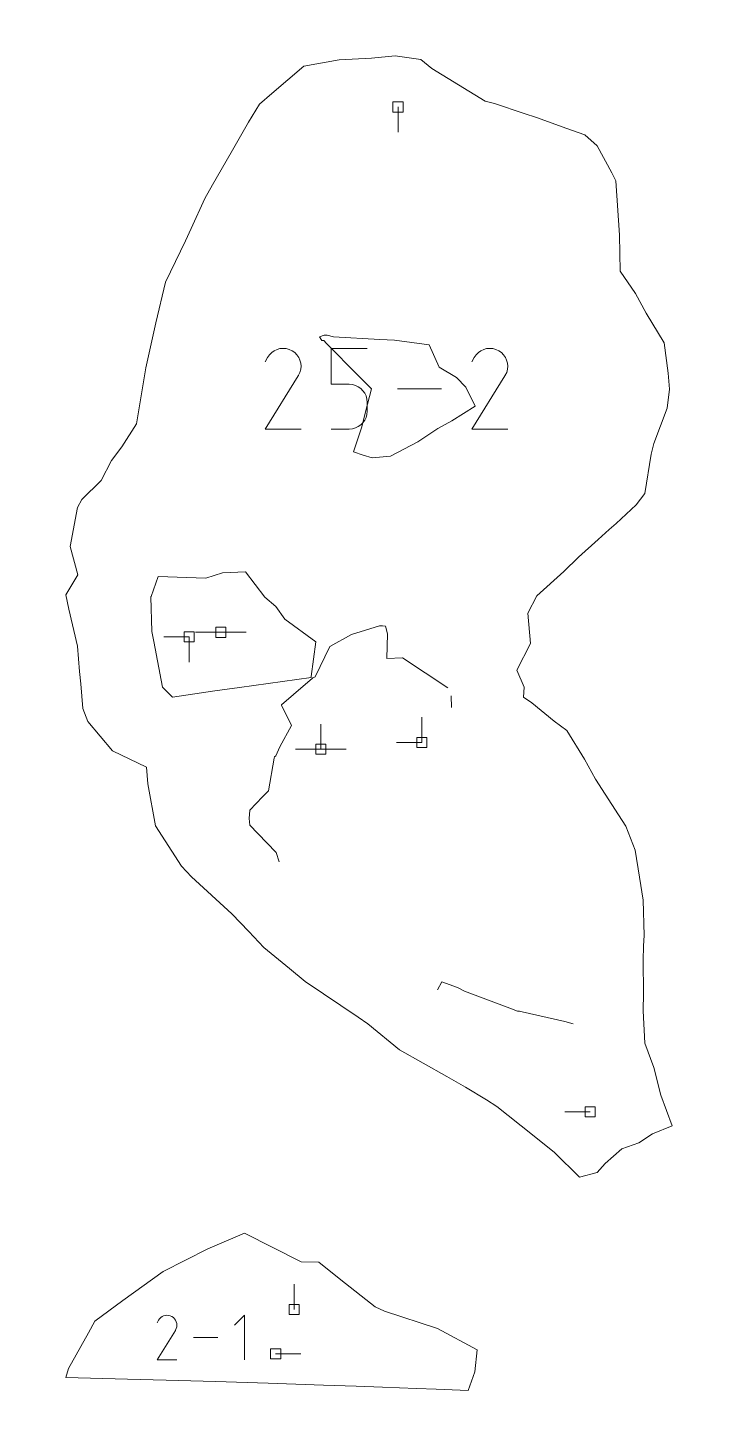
# Model space of a CAD drawing. Header units: millimetres. Extents: x -446 to 392, y -249 to 379.
# Drawn here: x 37.4 to 76.3, y 127 to 205.9 of the extents above; entities that cross this region are included whole.
import ezdxf

# ---------------------------------------------------------------- set-up
doc = ezdxf.new("R2010")
doc.units = ezdxf.units.MM
doc.header["$MEASUREMENT"] = 0
doc.layers.add('Layer 1', color=7, linetype='Continuous')

msp = doc.modelspace()

# ---------------------------------------------------------------- linework, layer by layer
at = {"layer": 'Layer 1', "color": 5, "lineweight": 0}
for points, knots in [([(-446.0374, -230.5655), (-446.0374, -230.5655), (392.1616, -230.5655), (392.1616, -230.5655), (392.1616, -230.5655), (392.1616, -230.5655), (392.1616, 379.0343), (392.1616, 379.0343), (392.1616, 379.0343), (392.1616, 379.0343), (-446.0374, 379.0343), (-446.0374, 379.0343), (-446.0374, 379.0343), (-446.0374, 379.0343), (-446.0374, -230.5655), (-446.0374, -230.5655)], [0, 0, 0, 0, 0.2, 0.2, 0.2, 0.2, 0.4, 0.4, 0.4, 0.4, 0.6, 0.6, 0.6, 0.6, 1, 1, 1, 1]), ([(71.9582, 142.7747), (71.9582, 142.7747), (72.7398, 143.2775), (72.7398, 143.2775), (72.7398, 143.2775), (72.7398, 143.2775), (73.8425, 143.7318), (73.8425, 143.7318), (73.8425, 143.7318), (73.8425, 143.7318), (73.214, 145.4682), (73.214, 145.4682), (73.214, 145.4682), (73.214, 145.4682), (72.8124, 147.0297), (72.8124, 147.0297), (72.8124, 147.0297), (72.8124, 147.0297), (72.2918, 148.4124), (72.2918, 148.4124), (72.2918, 148.4124), (72.2918, 148.4124), (72.2067, 150.2408), (72.2067, 150.2408), (72.2067, 150.2408), (72.2067, 150.2408), (72.2187, 151.2453), (72.2187, 151.2453), (72.2187, 151.2453), (72.2187, 151.2453), (72.2101, 153.0862), (72.2101, 153.0862), (72.2101, 153.0862), (72.2101, 153.0862), (72.2279, 153.9164), (72.2279, 153.9164), (72.2279, 153.9164), (72.2279, 153.9164), (72.2678, 154.4975), (72.2678, 154.4975), (72.2678, 154.4975), (72.2678, 154.4975), (72.2027, 156.4956), (72.2027, 156.4956), (72.2027, 156.4956), (72.2027, 156.4956), (71.9959, 157.8058), (71.9959, 157.8058), (71.9959, 157.8058), (71.9959, 157.8058), (71.7468, 159.3307), (71.7468, 159.3307), (71.7468, 159.3307), (71.7468, 159.3307), (71.2234, 160.6986), (71.2234, 160.6986), (71.2234, 160.6986), (71.2234, 160.6986), (70.8137, 161.3277), (70.8137, 161.3277), (70.8137, 161.3277), (70.8137, 161.3277), (70.0646, 162.495), (70.0646, 162.495), (70.0646, 162.495), (70.0646, 162.495), (69.5047, 163.3589), (69.5047, 163.3589), (69.5047, 163.3589), (69.5047, 163.3589), (68.8802, 164.4874), (68.8802, 164.4874), (68.8802, 164.4874), (68.8802, 164.4874), (67.8843, 166.1095), (67.8843, 166.1095), (67.8843, 166.1095), (67.8843, 166.1095), (67.1655, 166.6317), (67.1655, 166.6317), (67.1655, 166.6317), (67.1655, 166.6317), (65.8994, 167.6653), (65.8994, 167.6653), (65.8994, 167.6653), (65.8994, 167.6653), (65.4257, 167.9961), (65.4257, 167.9961), (65.4257, 167.9961), (65.4257, 167.9961), (65.4771, 168.5544), (65.4771, 168.5544), (65.4771, 168.5544), (65.4771, 168.5544), (65.0629, 169.5171), (65.0629, 169.5171), (65.0629, 169.5171), (65.0629, 169.5171), (65.8354, 171.0364), (65.8354, 171.0364), (65.8354, 171.0364), (65.8354, 171.0364), (65.68, 172.7482), (65.68, 172.7482), (65.68, 172.7482), (65.68, 172.7482), (66.1839, 173.7253), (66.1839, 173.7253), (66.1839, 173.7253), (66.1839, 173.7253), (67.71, 175.0988), (67.71, 175.0988), (67.71, 175.0988), (67.71, 175.0988), (68.5459, 175.9205), (68.5459, 175.9205), (68.5459, 175.9205), (68.5459, 175.9205), (69.6681, 176.9158), (69.6681, 176.9158), (69.6681, 176.9158), (69.6681, 176.9158), (70.2778, 177.4854), (70.2778, 177.4854), (70.2778, 177.4854), (70.2778, 177.4854), (70.6817, 177.8191), (70.6817, 177.8191), (70.6817, 177.8191), (70.6817, 177.8191), (71.8193, 178.8716), (71.8193, 178.8716), (71.8193, 178.8716), (71.8193, 178.8716), (72.2958, 179.5189), (72.2958, 179.5189), (72.2958, 179.5189), (72.2958, 179.5189), (72.6592, 181.7399), (72.6592, 181.7399), (72.6592, 181.7399), (72.6592, 181.7399), (72.8152, 182.3438), (72.8152, 182.3438), (72.8152, 182.3438), (72.8152, 182.3438), (73.574, 184.3436), (73.574, 184.3436), (73.574, 184.3436), (73.574, 184.3436), (73.6883, 185.4286), (73.6883, 185.4286), (73.6883, 185.4286), (73.6883, 185.4286), (73.6151, 186.3297), (73.6151, 186.3297), (73.6151, 186.3297), (73.6151, 186.3297), (73.4009, 188.0455), (73.4009, 188.0455), (73.4009, 188.0455), (73.4009, 188.0455), (72.3678, 189.727), (72.3678, 189.727), (72.3678, 189.727), (72.3678, 189.727), (71.7725, 190.8418), (71.7725, 190.8418), (71.7725, 190.8418), (71.7725, 190.8418), (70.9114, 192.1068), (70.9114, 192.1068), (70.9114, 192.1068), (70.9114, 192.1068), (70.8748, 194.1466), (70.8748, 194.1466), (70.8748, 194.1466), (70.8748, 194.1466), (70.6532, 197.2045), (70.6532, 197.2045), (70.6532, 197.2045), (70.6532, 197.2045), (70.4246, 197.6622), (70.4246, 197.6622), (70.4246, 197.6622), (70.4246, 197.6622), (69.595, 199.2026), (69.595, 199.2026), (69.595, 199.2026), (69.595, 199.2026), (68.9065, 199.8197), (68.9065, 199.8197), (68.9065, 199.8197), (68.9065, 199.8197), (67.8877, 200.1802), (67.8877, 200.1802), (67.8877, 200.1802), (67.8877, 200.1802), (66.1616, 200.791), (66.1616, 200.791), (66.1616, 200.791), (66.1616, 200.791), (65.4794, 201.0333), (65.4794, 201.0333), (65.4794, 201.0333), (65.4794, 201.0333), (63.7922, 201.5887), (63.7922, 201.5887), (63.7922, 201.5887), (63.7922, 201.5887), (63.2733, 201.7275), (63.2733, 201.7275), (63.2733, 201.7275), (63.2733, 201.7275), (60.2451, 203.5753), (60.2451, 203.5753), (60.2451, 203.5753), (60.2451, 203.5753), (59.6234, 204.0873), (59.6234, 204.0873), (59.6234, 204.0873), (59.6234, 204.0873), (58.1653, 204.2821), (58.1653, 204.2821), (58.1653, 204.2821), (58.1653, 204.2821), (56.8397, 204.1547), (56.8397, 204.1547), (56.8397, 204.1547), (56.8397, 204.1547), (55.0056, 204.0558), (55.0056, 204.0558), (55.0056, 204.0558), (55.0056, 204.0558), (52.9956, 203.7044), (52.9956, 203.7044), (52.9956, 203.7044), (52.9956, 203.7044), (51.1889, 202.1572), (51.1889, 202.1572), (51.1889, 202.1572), (51.1889, 202.1572), (50.4935, 201.5612), (50.4935, 201.5612), (50.4935, 201.5612), (50.4935, 201.5612), (49.8747, 200.5299), (49.8747, 200.5299), (49.8747, 200.5299), (49.8747, 200.5299), (48.8926, 198.8124), (48.8926, 198.8124), (48.8926, 198.8124), (48.8926, 198.8124), (47.8361, 196.9834), (47.8361, 196.9834), (47.8361, 196.9834), (47.8361, 196.9834), (47.3984, 196.2195), (47.3984, 196.2195), (47.3984, 196.2195), (47.3984, 196.2195), (46.6225, 194.5214), (46.6225, 194.5214), (46.6225, 194.5214), (46.6225, 194.5214), (46.2985, 193.8192), (46.2985, 193.8192), (46.2985, 193.8192), (46.2985, 193.8192), (45.1758, 191.472), (45.1758, 191.472), (45.1758, 191.472), (45.1758, 191.472), (44.6313, 189.1699), (44.6313, 189.1699), (44.6313, 189.1699), (44.6313, 189.1699), (44.0531, 186.6353), (44.0531, 186.6353), (44.0531, 186.6353), (44.0531, 186.6353), (43.5411, 183.4631), (43.5411, 183.4631), (43.5411, 183.4631), (43.5411, 183.4631), (42.6978, 182.1541), (42.6978, 182.1541), (42.6978, 182.1541), (42.6978, 182.1541), (42.1144, 181.3816), (42.1144, 181.3816), (42.1144, 181.3816), (42.1144, 181.3816), (41.5316, 180.2634), (41.5316, 180.2634), (41.5316, 180.2634), (41.5316, 180.2634), (40.4374, 179.171), (40.4374, 179.171), (40.4374, 179.171), (40.4374, 179.171), (40.1969, 178.7196), (40.1969, 178.7196), (40.1969, 178.7196), (40.1969, 178.7196), (39.7729, 176.5147), (39.7729, 176.5147), (39.7729, 176.5147), (39.7729, 176.5147), (40.2203, 174.9097), (40.2203, 174.9097), (40.2203, 174.9097), (40.2203, 174.9097), (39.5312, 173.7927), (39.5312, 173.7927), (39.5312, 173.7927), (39.5312, 173.7927), (39.7009, 172.9768), (39.7009, 172.9768), (39.7009, 172.9768), (39.7009, 172.9768), (40.1992, 170.8793), (40.1992, 170.8793), (40.1992, 170.8793), (40.1992, 170.8793), (40.2992, 169.44), (40.2992, 169.44), (40.2992, 169.44), (40.2992, 169.44), (40.3854, 168.7549), (40.3854, 168.7549), (40.3854, 168.7549), (40.3854, 168.7549), (40.4917, 167.3436), (40.4917, 167.3436), (40.4917, 167.3436), (40.4917, 167.3436), (40.7814, 166.6163), (40.7814, 166.6163), (40.7814, 166.6163), (40.7814, 166.6163), (42.1778, 164.949), (42.1778, 164.949), (42.1778, 164.949), (42.1778, 164.949), (44.0988, 164.04), (44.0988, 164.04), (44.0988, 164.04), (44.0988, 164.04), (44.1713, 163.0824), (44.1713, 163.0824), (44.1713, 163.0824), (44.1713, 163.0824), (44.6027, 160.7049), (44.6027, 160.7049), (44.6027, 160.7049), (44.6027, 160.7049), (46.0826, 158.4348), (46.0826, 158.4348), (46.0826, 158.4348), (46.0826, 158.4348), (46.6402, 157.8298), (46.6402, 157.8298), (46.6402, 157.8298), (46.6402, 157.8298), (48.9348, 155.7248), (48.9348, 155.7248), (48.9348, 155.7248), (48.9348, 155.7248), (49.897, 154.7381), (49.897, 154.7381), (49.897, 154.7381), (49.897, 154.7381), (50.7398, 153.8233), (50.7398, 153.8233), (50.7398, 153.8233), (50.7398, 153.8233), (52.1848, 152.6469), (52.1848, 152.6469), (52.1848, 152.6469), (52.1848, 152.6469), (53.0761, 151.8995), (53.0761, 151.8995), (53.0761, 151.8995), (53.0761, 151.8995), (54.116, 151.1973), (54.116, 151.1973), (54.116, 151.1973), (54.116, 151.1973), (56.0707, 149.8786), (56.0707, 149.8786), (56.0707, 149.8786), (56.0707, 149.8786), (56.6312, 149.5026), (56.6312, 149.5026), (56.6312, 149.5026), (56.6312, 149.5026), (58.4247, 148.0262), (58.4247, 148.0262), (58.4247, 148.0262), (58.4247, 148.0262), (59.756, 147.2731), (59.756, 147.2731), (59.756, 147.2731), (59.756, 147.2731), (61.0987, 146.5235), (61.0987, 146.5235), (61.0987, 146.5235), (61.0987, 146.5235), (62.1597, 145.9207), (62.1597, 145.9207), (62.1597, 145.9207), (62.1597, 145.9207), (63.3431, 145.1962), (63.3431, 145.1962), (63.3431, 145.1962), (63.3431, 145.1962), (63.9179, 144.8242), (63.9179, 144.8242), (63.9179, 144.8242), (63.9179, 144.8242), (65.9428, 143.2318), (65.9428, 143.2318), (65.9428, 143.2318), (65.9428, 143.2318), (67.1964, 142.2211), (67.1964, 142.2211), (67.1964, 142.2211), (67.1964, 142.2211), (68.6071, 140.8349), (68.6071, 140.8349), (68.6071, 140.8349), (68.6071, 140.8349), (69.5978, 141.0932), (69.5978, 141.0932), (69.5978, 141.0932), (69.5978, 141.0932), (70.0635, 141.6091), (70.0635, 141.6091), (70.0635, 141.6091), (70.0635, 141.6091), (71.0074, 142.4273), (71.0074, 142.4273), (71.0074, 142.4273), (71.0074, 142.4273), (71.9582, 142.7747), (71.9582, 142.7747)], [0, 0, 0, 0, 0.0088496, 0.0088496, 0.0088496, 0.0088496, 0.0176991, 0.0176991, 0.0176991, 0.0176991, 0.0265487, 0.0265487, 0.0265487, 0.0265487, 0.0353982, 0.0353982, 0.0353982, 0.0353982, 0.0442478, 0.0442478, 0.0442478, 0.0442478, 0.0530973, 0.0530973, 0.0530973, 0.0530973, 0.0619469, 0.0619469, 0.0619469, 0.0619469, 0.0707965, 0.0707965, 0.0707965, 0.0707965, 0.079646, 0.079646, 0.079646, 0.079646, 0.0884956, 0.0884956, 0.0884956, 0.0884956, 0.0973451, 0.0973451, 0.0973451, 0.0973451, 0.1061947, 0.1061947, 0.1061947, 0.1061947, 0.1150442, 0.1150442, 0.1150442, 0.1150442, 0.1238938, 0.1238938, 0.1238938, 0.1238938, 0.1327434, 0.1327434, 0.1327434, 0.1327434, 0.1415929, 0.1415929, 0.1415929, 0.1415929, 0.1504425, 0.1504425, 0.1504425, 0.1504425, 0.159292, 0.159292, 0.159292, 0.159292, 0.1681416, 0.1681416, 0.1681416, 0.1681416, 0.1769912, 0.1769912, 0.1769912, 0.1769912, 0.1858407, 0.1858407, 0.1858407, 0.1858407, 0.1946903, 0.1946903, 0.1946903, 0.1946903, 0.2035398, 0.2035398, 0.2035398, 0.2035398, 0.2123894, 0.2123894, 0.2123894, 0.2123894, 0.2212389, 0.2212389, 0.2212389, 0.2212389, 0.2300885, 0.2300885, 0.2300885, 0.2300885, 0.2389381, 0.2389381, 0.2389381, 0.2389381, 0.2477876, 0.2477876, 0.2477876, 0.2477876, 0.2566372, 0.2566372, 0.2566372, 0.2566372, 0.2654867, 0.2654867, 0.2654867, 0.2654867, 0.2743363, 0.2743363, 0.2743363, 0.2743363, 0.2831858, 0.2831858, 0.2831858, 0.2831858, 0.2920354, 0.2920354, 0.2920354, 0.2920354, 0.300885, 0.300885, 0.300885, 0.300885, 0.3097345, 0.3097345, 0.3097345, 0.3097345, 0.3185841, 0.3185841, 0.3185841, 0.3185841, 0.3274336, 0.3274336, 0.3274336, 0.3274336, 0.3362832, 0.3362832, 0.3362832, 0.3362832, 0.3451327, 0.3451327, 0.3451327, 0.3451327, 0.3539823, 0.3539823, 0.3539823, 0.3539823, 0.3628319, 0.3628319, 0.3628319, 0.3628319, 0.3716814, 0.3716814, 0.3716814, 0.3716814, 0.380531, 0.380531, 0.380531, 0.380531, 0.3893805, 0.3893805, 0.3893805, 0.3893805, 0.3982301, 0.3982301, 0.3982301, 0.3982301, 0.4070796, 0.4070796, 0.4070796, 0.4070796, 0.4159292, 0.4159292, 0.4159292, 0.4159292, 0.4247788, 0.4247788, 0.4247788, 0.4247788, 0.4336283, 0.4336283, 0.4336283, 0.4336283, 0.4424779, 0.4424779, 0.4424779, 0.4424779, 0.4513274, 0.4513274, 0.4513274, 0.4513274, 0.460177, 0.460177, 0.460177, 0.460177, 0.4690265, 0.4690265, 0.4690265, 0.4690265, 0.4778761, 0.4778761, 0.4778761, 0.4778761, 0.4867257, 0.4867257, 0.4867257, 0.4867257, 0.4955752, 0.4955752, 0.4955752, 0.4955752, 0.5044248, 0.5044248, 0.5044248, 0.5044248, 0.5132743, 0.5132743, 0.5132743, 0.5132743, 0.5221239, 0.5221239, 0.5221239, 0.5221239, 0.5309735, 0.5309735, 0.5309735, 0.5309735, 0.539823, 0.539823, 0.539823, 0.539823, 0.5486726, 0.5486726, 0.5486726, 0.5486726, 0.5575221, 0.5575221, 0.5575221, 0.5575221, 0.5663717, 0.5663717, 0.5663717, 0.5663717, 0.5752212, 0.5752212, 0.5752212, 0.5752212, 0.5840708, 0.5840708, 0.5840708, 0.5840708, 0.5929204, 0.5929204, 0.5929204, 0.5929204, 0.6017699, 0.6017699, 0.6017699, 0.6017699, 0.6106195, 0.6106195, 0.6106195, 0.6106195, 0.619469, 0.619469, 0.619469, 0.619469, 0.6283186, 0.6283186, 0.6283186, 0.6283186, 0.6371681, 0.6371681, 0.6371681, 0.6371681, 0.6460177, 0.6460177, 0.6460177, 0.6460177, 0.6548673, 0.6548673, 0.6548673, 0.6548673, 0.6637168, 0.6637168, 0.6637168, 0.6637168, 0.6725664, 0.6725664, 0.6725664, 0.6725664, 0.6814159, 0.6814159, 0.6814159, 0.6814159, 0.6902655, 0.6902655, 0.6902655, 0.6902655, 0.699115, 0.699115, 0.699115, 0.699115, 0.7079646, 0.7079646, 0.7079646, 0.7079646, 0.7168142, 0.7168142, 0.7168142, 0.7168142, 0.7256637, 0.7256637, 0.7256637, 0.7256637, 0.7345133, 0.7345133, 0.7345133, 0.7345133, 0.7433628, 0.7433628, 0.7433628, 0.7433628, 0.7522124, 0.7522124, 0.7522124, 0.7522124, 0.7610619, 0.7610619, 0.7610619, 0.7610619, 0.7699115, 0.7699115, 0.7699115, 0.7699115, 0.7787611, 0.7787611, 0.7787611, 0.7787611, 0.7876106, 0.7876106, 0.7876106, 0.7876106, 0.7964602, 0.7964602, 0.7964602, 0.7964602, 0.8053097, 0.8053097, 0.8053097, 0.8053097, 0.8141593, 0.8141593, 0.8141593, 0.8141593, 0.8230088, 0.8230088, 0.8230088, 0.8230088, 0.8318584, 0.8318584, 0.8318584, 0.8318584, 0.840708, 0.840708, 0.840708, 0.840708, 0.8495575, 0.8495575, 0.8495575, 0.8495575, 0.8584071, 0.8584071, 0.8584071, 0.8584071, 0.8672566, 0.8672566, 0.8672566, 0.8672566, 0.8761062, 0.8761062, 0.8761062, 0.8761062, 0.8849558, 0.8849558, 0.8849558, 0.8849558, 0.8938053, 0.8938053, 0.8938053, 0.8938053, 0.9026549, 0.9026549, 0.9026549, 0.9026549, 0.9115044, 0.9115044, 0.9115044, 0.9115044, 0.920354, 0.920354, 0.920354, 0.920354, 0.9292035, 0.9292035, 0.9292035, 0.9292035, 0.9380531, 0.9380531, 0.9380531, 0.9380531, 0.9469027, 0.9469027, 0.9469027, 0.9469027, 0.9557522, 0.9557522, 0.9557522, 0.9557522, 0.9646018, 0.9646018, 0.9646018, 0.9646018, 0.9734513, 0.9734513, 0.9734513, 0.9734513, 0.9823009, 0.9823009, 0.9823009, 0.9823009, 1, 1, 1, 1]), ([(62.6843, 129.8155), (62.6843, 129.8155), (62.8065, 131.048), (62.8065, 131.048), (62.8065, 131.048), (62.8065, 131.048), (60.5645, 132.257), (60.5645, 132.257), (60.5645, 132.257), (60.5645, 132.257), (57.5751, 133.254), (57.5751, 133.254), (57.5751, 133.254), (57.5751, 133.254), (57.0397, 133.4894), (57.0397, 133.4894), (57.0397, 133.4894), (57.0397, 133.4894), (55.1056, 135.0241), (55.1056, 135.0241), (55.1056, 135.0241), (55.1056, 135.0241), (53.8492, 136.024), (53.8492, 136.024), (53.8492, 136.024), (53.8492, 136.024), (52.8487, 136.0354), (52.8487, 136.0354), (52.8487, 136.0354), (52.8487, 136.0354), (49.6376, 137.6598), (49.6376, 137.6598), (49.6376, 137.6598), (49.6376, 137.6598), (47.5733, 136.7651), (47.5733, 136.7651), (47.5733, 136.7651), (47.5733, 136.7651), (45.0438, 135.4984), (45.0438, 135.4984), (45.0438, 135.4984), (45.0438, 135.4984), (42.7583, 133.8402), (42.7583, 133.8402), (42.7583, 133.8402), (42.7583, 133.8402), (41.1831, 132.6718), (41.1831, 132.6718), (41.1831, 132.6718), (41.1831, 132.6718), (40.8197, 132.0279), (40.8197, 132.0279), (40.8197, 132.0279), (40.8197, 132.0279), (39.6889, 129.9921), (39.6889, 129.9921), (39.6889, 129.9921), (39.6889, 129.9921), (39.5312, 129.483), (39.5312, 129.483), (39.5312, 129.483), (39.5312, 129.483), (43.0217, 129.4047), (43.0217, 129.4047), (43.0217, 129.4047), (43.0217, 129.4047), (45.2055, 129.3447), (45.2055, 129.3447), (45.2055, 129.3447), (45.2055, 129.3447), (47.9944, 129.2636), (47.9944, 129.2636), (47.9944, 129.2636), (47.9944, 129.2636), (50.9912, 129.1704), (50.9912, 129.1704), (50.9912, 129.1704), (50.9912, 129.1704), (52.5522, 129.1213), (52.5522, 129.1213), (52.5522, 129.1213), (52.5522, 129.1213), (54.1177, 129.067), (54.1177, 129.067), (54.1177, 129.067), (54.1177, 129.067), (55.9672, 128.9967), (55.9672, 128.9967), (55.9672, 128.9967), (55.9672, 128.9967), (57.4557, 128.9402), (57.4557, 128.9402), (57.4557, 128.9402), (57.4557, 128.9402), (59.3715, 128.8688), (59.3715, 128.8688), (59.3715, 128.8688), (59.3715, 128.8688), (60.4982, 128.8288), (60.4982, 128.8288), (60.4982, 128.8288), (60.4982, 128.8288), (62.3003, 128.7562), (62.3003, 128.7562), (62.3003, 128.7562), (62.3003, 128.7562), (62.6843, 129.8155), (62.6843, 129.8155)], [0, 0, 0, 0, 0.0357143, 0.0357143, 0.0357143, 0.0357143, 0.0714286, 0.0714286, 0.0714286, 0.0714286, 0.1071429, 0.1071429, 0.1071429, 0.1071429, 0.1428571, 0.1428571, 0.1428571, 0.1428571, 0.1785714, 0.1785714, 0.1785714, 0.1785714, 0.2142857, 0.2142857, 0.2142857, 0.2142857, 0.25, 0.25, 0.25, 0.25, 0.2857143, 0.2857143, 0.2857143, 0.2857143, 0.3214286, 0.3214286, 0.3214286, 0.3214286, 0.3571429, 0.3571429, 0.3571429, 0.3571429, 0.3928571, 0.3928571, 0.3928571, 0.3928571, 0.4285714, 0.4285714, 0.4285714, 0.4285714, 0.4642857, 0.4642857, 0.4642857, 0.4642857, 0.5, 0.5, 0.5, 0.5, 0.5357143, 0.5357143, 0.5357143, 0.5357143, 0.5714286, 0.5714286, 0.5714286, 0.5714286, 0.6071429, 0.6071429, 0.6071429, 0.6071429, 0.6428571, 0.6428571, 0.6428571, 0.6428571, 0.6785714, 0.6785714, 0.6785714, 0.6785714, 0.7142857, 0.7142857, 0.7142857, 0.7142857, 0.75, 0.75, 0.75, 0.75, 0.7857143, 0.7857143, 0.7857143, 0.7857143, 0.8214286, 0.8214286, 0.8214286, 0.8214286, 0.8571429, 0.8571429, 0.8571429, 0.8571429, 0.8928571, 0.8928571, 0.8928571, 0.8928571, 0.9285714, 0.9285714, 0.9285714, 0.9285714, 1, 1, 1, 1])]:
    msp.add_open_spline(points, degree=3, knots=knots, dxfattribs=at)
at = {"layer": 'Layer 1', "color": 3, "lineweight": 0}
for points in [[(58.0482, 201.1093), (58.0482, 201.1093), (58.6201, 201.1093), (58.6201, 201.1093), (58.6201, 201.1093), (58.6201, 201.1093), (58.6201, 201.6806), (58.6201, 201.6806), (58.6201, 201.6806), (58.6201, 201.6806), (58.0482, 201.6806), (58.0482, 201.6806), (58.0482, 201.6806), (58.0482, 201.6806), (58.0482, 201.1093), (58.0482, 201.1093)], [(46.2311, 171.125), (46.2311, 171.125), (46.8025, 171.125), (46.8025, 171.125), (46.8025, 171.125), (46.8025, 171.125), (46.8025, 171.6969), (46.8025, 171.6969), (46.8025, 171.6969), (46.8025, 171.6969), (46.2311, 171.6969), (46.2311, 171.6969), (46.2311, 171.6969), (46.2311, 171.6969), (46.2311, 171.125), (46.2311, 171.125)], [(48.0155, 171.3792), (48.0155, 171.3792), (48.5869, 171.3792), (48.5869, 171.3792), (48.5869, 171.3792), (48.5869, 171.3792), (48.5869, 171.9506), (48.5869, 171.9506), (48.5869, 171.9506), (48.5869, 171.9506), (48.0155, 171.9506), (48.0155, 171.9506), (48.0155, 171.9506), (48.0155, 171.9506), (48.0155, 171.3792), (48.0155, 171.3792)], [(59.3977, 165.1404), (59.3977, 165.1404), (59.9697, 165.1404), (59.9697, 165.1404), (59.9697, 165.1404), (59.9697, 165.1404), (59.9697, 165.7118), (59.9697, 165.7118), (59.9697, 165.7118), (59.9697, 165.7118), (59.3977, 165.7118), (59.3977, 165.7118), (59.3977, 165.7118), (59.3977, 165.7118), (59.3977, 165.1404), (59.3977, 165.1404)], [(53.6829, 164.7593), (53.6829, 164.7593), (54.2543, 164.7593), (54.2543, 164.7593), (54.2543, 164.7593), (54.2543, 164.7593), (54.2543, 165.3307), (54.2543, 165.3307), (54.2543, 165.3307), (54.2543, 165.3307), (53.6829, 165.3307), (53.6829, 165.3307), (53.6829, 165.3307), (53.6829, 165.3307), (53.6829, 164.7593), (53.6829, 164.7593)], [(68.9248, 144.238), (68.9248, 144.238), (69.4961, 144.238), (69.4961, 144.238), (69.4961, 144.238), (69.4961, 144.238), (69.4961, 144.8094), (69.4961, 144.8094), (69.4961, 144.8094), (69.4961, 144.8094), (68.9248, 144.8094), (68.9248, 144.8094), (68.9248, 144.8094), (68.9248, 144.8094), (68.9248, 144.238), (68.9248, 144.238)], [(52.1648, 133.0517), (52.1648, 133.0517), (52.7362, 133.0517), (52.7362, 133.0517), (52.7362, 133.0517), (52.7362, 133.0517), (52.7362, 133.6231), (52.7362, 133.6231), (52.7362, 133.6231), (52.7362, 133.6231), (52.1648, 133.6231), (52.1648, 133.6231), (52.1648, 133.6231), (52.1648, 133.6231), (52.1648, 133.0517), (52.1648, 133.0517)], [(51.1215, 130.5514), (51.1215, 130.5514), (51.6928, 130.5514), (51.6928, 130.5514), (51.6928, 130.5514), (51.6928, 130.5514), (51.6928, 131.1228), (51.6928, 131.1228), (51.6928, 131.1228), (51.6928, 131.1228), (51.1215, 131.1228), (51.1215, 131.1228), (51.1215, 131.1228), (51.1215, 131.1228), (51.1215, 130.5514), (51.1215, 130.5514)]]:
    msp.add_open_spline(points, degree=3, knots=[0, 0, 0, 0, 0.2, 0.2, 0.2, 0.2, 0.4, 0.4, 0.4, 0.4, 0.6, 0.6, 0.6, 0.6, 1, 1, 1, 1], dxfattribs=at)
at = {"layer": 'Layer 1', "color": 190, "lineweight": 0}
for points in [[(58.3339, 201.395), (58.3339, 201.395), (58.3339, 199.966), (58.3339, 199.966)], [(46.5168, 171.4112), (46.5168, 171.4112), (46.5168, 169.9822), (46.5168, 169.9822)], [(48.3012, 171.6649), (48.3012, 171.6649), (49.7296, 171.6649), (49.7296, 171.6649)], [(59.6834, 165.4261), (59.6834, 165.4261), (59.6834, 166.8545), (59.6834, 166.8545)], [(53.9686, 165.045), (53.9686, 165.045), (53.9686, 166.474), (53.9686, 166.474)], [(69.2104, 144.5237), (69.2104, 144.5237), (67.7815, 144.5237), (67.7815, 144.5237)], [(52.4505, 133.3374), (52.4505, 133.3374), (52.4505, 134.7664), (52.4505, 134.7664)], [(51.4071, 130.8371), (51.4071, 130.8371), (52.8356, 130.8371), (52.8356, 130.8371)]]:
    msp.add_open_spline(points, degree=3, dxfattribs=at)
at = {"layer": 'Layer 1', "color": 2, "lineweight": 0}
for points, knots in [([(56.8632, 181.5302), (56.8632, 181.5302), (57.9013, 181.6313), (57.9013, 181.6313), (57.9013, 181.6313), (57.9013, 181.6313), (59.456, 182.4461), (59.456, 182.4461), (59.456, 182.4461), (59.456, 182.4461), (60.5913, 183.1986), (60.5913, 183.1986), (60.5913, 183.1986), (60.5913, 183.1986), (61.3735, 183.6225), (61.3735, 183.6225), (61.3735, 183.6225), (61.3735, 183.6225), (62.6986, 184.459), (62.6986, 184.459), (62.6986, 184.459), (62.6986, 184.459), (62.166, 185.5383), (62.166, 185.5383), (62.166, 185.5383), (62.166, 185.5383), (61.6358, 186.0925), (61.6358, 186.0925), (61.6358, 186.0925), (61.6358, 186.0925), (60.6645, 186.6645), (60.6645, 186.6645), (60.6645, 186.6645), (60.6645, 186.6645), (60.0994, 187.9335), (60.0994, 187.9335), (60.0994, 187.9335), (60.0994, 187.9335), (58.1276, 188.1986), (58.1276, 188.1986), (58.1276, 188.1986), (58.1276, 188.1986), (57.2974, 188.2426), (57.2974, 188.2426), (57.2974, 188.2426), (57.2974, 188.2426), (54.6748, 188.3809), (54.6748, 188.3809), (54.6748, 188.3809), (54.6748, 188.3809), (54.3188, 188.4792), (54.3188, 188.4792), (54.3188, 188.4792), (54.3188, 188.4792), (54.148, 188.4717), (54.148, 188.4717), (54.148, 188.4717), (54.148, 188.4717), (53.8977, 188.3809), (53.8977, 188.3809), (53.8977, 188.3809), (53.8977, 188.3809), (54.0183, 188.1832), (54.0183, 188.1832), (54.0183, 188.1832), (54.0183, 188.1832), (54.1394, 188.174), (54.1394, 188.174), (54.1394, 188.174), (54.1394, 188.174), (54.2931, 187.9992), (54.2931, 187.9992), (54.2931, 187.9992), (54.2931, 187.9992), (56.0775, 186.2022), (56.0775, 186.2022), (56.0775, 186.2022), (56.0775, 186.2022), (56.8243, 185.4498), (56.8243, 185.4498), (56.8243, 185.4498), (56.8243, 185.4498), (56.6106, 184.5841), (56.6106, 184.5841), (56.6106, 184.5841), (56.6106, 184.5841), (56.2741, 183.2443), (56.2741, 183.2443), (56.2741, 183.2443), (56.2741, 183.2443), (55.8044, 181.8764), (55.8044, 181.8764), (55.8044, 181.8764), (55.8044, 181.8764), (56.3638, 181.693), (56.3638, 181.693), (56.3638, 181.693), (56.3638, 181.693), (56.8632, 181.5302), (56.8632, 181.5302)], [0, 0, 0, 0, 0.0384615, 0.0384615, 0.0384615, 0.0384615, 0.0769231, 0.0769231, 0.0769231, 0.0769231, 0.1153846, 0.1153846, 0.1153846, 0.1153846, 0.1538462, 0.1538462, 0.1538462, 0.1538462, 0.1923077, 0.1923077, 0.1923077, 0.1923077, 0.2307692, 0.2307692, 0.2307692, 0.2307692, 0.2692308, 0.2692308, 0.2692308, 0.2692308, 0.3076923, 0.3076923, 0.3076923, 0.3076923, 0.3461538, 0.3461538, 0.3461538, 0.3461538, 0.3846154, 0.3846154, 0.3846154, 0.3846154, 0.4230769, 0.4230769, 0.4230769, 0.4230769, 0.4615385, 0.4615385, 0.4615385, 0.4615385, 0.5, 0.5, 0.5, 0.5, 0.5384615, 0.5384615, 0.5384615, 0.5384615, 0.5769231, 0.5769231, 0.5769231, 0.5769231, 0.6153846, 0.6153846, 0.6153846, 0.6153846, 0.6538462, 0.6538462, 0.6538462, 0.6538462, 0.6923077, 0.6923077, 0.6923077, 0.6923077, 0.7307692, 0.7307692, 0.7307692, 0.7307692, 0.7692308, 0.7692308, 0.7692308, 0.7692308, 0.8076923, 0.8076923, 0.8076923, 0.8076923, 0.8461538, 0.8461538, 0.8461538, 0.8461538, 0.8846154, 0.8846154, 0.8846154, 0.8846154, 0.9230769, 0.9230769, 0.9230769, 0.9230769, 1, 1, 1, 1]), ([(49.3559, 168.5492), (49.3559, 168.5492), (53.4224, 169.1086), (53.4224, 169.1086), (53.4224, 169.1086), (53.4224, 169.1086), (53.4264, 169.1612), (53.4264, 169.1612), (53.4264, 169.1612), (53.4264, 169.1612), (53.6778, 171.1272), (53.6778, 171.1272), (53.6778, 171.1272), (53.6778, 171.1272), (51.9328, 172.4168), (51.9328, 172.4168), (51.9328, 172.4168), (51.9328, 172.4168), (51.4243, 173.119), (51.4243, 173.119), (51.4243, 173.119), (51.4243, 173.119), (50.7901, 173.6613), (50.7901, 173.6613), (50.7901, 173.6613), (50.7901, 173.6613), (49.6948, 175.0777), (49.6948, 175.0777), (49.6948, 175.0777), (49.6948, 175.0777), (48.3983, 175.0377), (48.3983, 175.0377), (48.3983, 175.0377), (48.3983, 175.0377), (47.447, 174.7229), (47.447, 174.7229), (47.447, 174.7229), (47.447, 174.7229), (44.7513, 174.8251), (44.7513, 174.8251), (44.7513, 174.8251), (44.7513, 174.8251), (44.3599, 173.6818), (44.3599, 173.6818), (44.3599, 173.6818), (44.3599, 173.6818), (44.345, 173.6761), (44.345, 173.6761), (44.345, 173.6761), (44.345, 173.6761), (44.341, 173.6744), (44.341, 173.6744), (44.341, 173.6744), (44.341, 173.6744), (44.4004, 171.7146), (44.4004, 171.7146), (44.4004, 171.7146), (44.4004, 171.7146), (44.5204, 171.1358), (44.5204, 171.1358), (44.5204, 171.1358), (44.5204, 171.1358), (45.0015, 168.5641), (45.0015, 168.5641), (45.0015, 168.5641), (45.0015, 168.5641), (45.3632, 168.2018), (45.3632, 168.2018), (45.3632, 168.2018), (45.3632, 168.2018), (45.5649, 167.9893), (45.5649, 167.9893), (45.5649, 167.9893), (45.5649, 167.9893), (47.9618, 168.3447), (47.9618, 168.3447), (47.9618, 168.3447), (47.9618, 168.3447), (49.3559, 168.5492), (49.3559, 168.5492)], [0, 0, 0, 0, 0.047619, 0.047619, 0.047619, 0.047619, 0.0952381, 0.0952381, 0.0952381, 0.0952381, 0.1428571, 0.1428571, 0.1428571, 0.1428571, 0.1904762, 0.1904762, 0.1904762, 0.1904762, 0.2380952, 0.2380952, 0.2380952, 0.2380952, 0.2857143, 0.2857143, 0.2857143, 0.2857143, 0.3333333, 0.3333333, 0.3333333, 0.3333333, 0.3809524, 0.3809524, 0.3809524, 0.3809524, 0.4285714, 0.4285714, 0.4285714, 0.4285714, 0.4761905, 0.4761905, 0.4761905, 0.4761905, 0.5238095, 0.5238095, 0.5238095, 0.5238095, 0.5714286, 0.5714286, 0.5714286, 0.5714286, 0.6190476, 0.6190476, 0.6190476, 0.6190476, 0.6666667, 0.6666667, 0.6666667, 0.6666667, 0.7142857, 0.7142857, 0.7142857, 0.7142857, 0.7619048, 0.7619048, 0.7619048, 0.7619048, 0.8095238, 0.8095238, 0.8095238, 0.8095238, 0.8571429, 0.8571429, 0.8571429, 0.8571429, 0.9047619, 0.9047619, 0.9047619, 0.9047619, 1, 1, 1, 1]), ([(61.1507, 168.5201), (61.1507, 168.5201), (58.5933, 170.2193), (58.5933, 170.2193), (58.5933, 170.2193), (58.5933, 170.2193), (57.7076, 170.1885), (57.7076, 170.1885), (57.7076, 170.1885), (57.7076, 170.1885), (57.7333, 171.5809), (57.7333, 171.5809), (57.7333, 171.5809), (57.7333, 171.5809), (57.6174, 172.0031), (57.6174, 172.0031), (57.6174, 172.0031), (57.6174, 172.0031), (57.4608, 172.034), (57.4608, 172.034), (57.4608, 172.034), (57.4608, 172.034), (57.29, 172.0329), (57.29, 172.0329), (57.29, 172.0329), (57.29, 172.0329), (55.6958, 171.5461), (55.6958, 171.5461), (55.6958, 171.5461), (55.6958, 171.5461), (54.4674, 170.857), (54.4674, 170.857), (54.4674, 170.857), (54.4674, 170.857), (53.6366, 169.136), (53.6366, 169.136), (53.6366, 169.136), (53.6366, 169.136), (53.5029, 169.0914), (53.5029, 169.0914), (53.5029, 169.0914), (53.5029, 169.0914), (53.4886, 169.0714), (53.4886, 169.0714), (53.4886, 169.0714), (53.4886, 169.0714), (52.419, 168.1435), (52.419, 168.1435), (52.419, 168.1435), (52.419, 168.1435), (51.7385, 167.5533), (51.7385, 167.5533), (51.7385, 167.5533), (51.7385, 167.5533), (51.7465, 167.5368), (51.7465, 167.5368), (51.7465, 167.5368), (51.7465, 167.5368), (52.2956, 166.3866), (52.2956, 166.3866), (52.2956, 166.3866), (52.2956, 166.3866), (51.6511, 165.1741), (51.6511, 165.1741), (51.6511, 165.1741), (51.6511, 165.1741), (51.4117, 164.6805), (51.4117, 164.6805), (51.4117, 164.6805), (51.4117, 164.6805), (51.3329, 164.6108), (51.3329, 164.6108), (51.3329, 164.6108), (51.3329, 164.6108), (51.3243, 164.5399), (51.3243, 164.5399), (51.3243, 164.5399), (51.3243, 164.5399), (50.9969, 162.6915), (50.9969, 162.6915), (50.9969, 162.6915), (50.9969, 162.6915), (50.6644, 162.3487), (50.6644, 162.3487), (50.6644, 162.3487), (50.6644, 162.3487), (49.9416, 161.6059), (49.9416, 161.6059), (49.9416, 161.6059), (49.9416, 161.6059), (49.8999, 161.118), (49.8999, 161.118), (49.8999, 161.118), (49.8999, 161.118), (49.9542, 160.7512), (49.9542, 160.7512), (49.9542, 160.7512), (49.9542, 160.7512), (50.4073, 160.2809), (50.4073, 160.2809), (50.4073, 160.2809), (50.4073, 160.2809), (51.4391, 159.205), (51.4391, 159.205), (51.4391, 159.205), (51.4391, 159.205), (51.6106, 158.6822), (51.6106, 158.6822)], [0, 0, 0, 0, 0.0357143, 0.0357143, 0.0357143, 0.0357143, 0.0714286, 0.0714286, 0.0714286, 0.0714286, 0.1071429, 0.1071429, 0.1071429, 0.1071429, 0.1428571, 0.1428571, 0.1428571, 0.1428571, 0.1785714, 0.1785714, 0.1785714, 0.1785714, 0.2142857, 0.2142857, 0.2142857, 0.2142857, 0.25, 0.25, 0.25, 0.25, 0.2857143, 0.2857143, 0.2857143, 0.2857143, 0.3214286, 0.3214286, 0.3214286, 0.3214286, 0.3571429, 0.3571429, 0.3571429, 0.3571429, 0.3928571, 0.3928571, 0.3928571, 0.3928571, 0.4285714, 0.4285714, 0.4285714, 0.4285714, 0.4642857, 0.4642857, 0.4642857, 0.4642857, 0.5, 0.5, 0.5, 0.5, 0.5357143, 0.5357143, 0.5357143, 0.5357143, 0.5714286, 0.5714286, 0.5714286, 0.5714286, 0.6071429, 0.6071429, 0.6071429, 0.6071429, 0.6428571, 0.6428571, 0.6428571, 0.6428571, 0.6785714, 0.6785714, 0.6785714, 0.6785714, 0.7142857, 0.7142857, 0.7142857, 0.7142857, 0.75, 0.75, 0.75, 0.75, 0.7857143, 0.7857143, 0.7857143, 0.7857143, 0.8214286, 0.8214286, 0.8214286, 0.8214286, 0.8571429, 0.8571429, 0.8571429, 0.8571429, 0.8928571, 0.8928571, 0.8928571, 0.8928571, 0.9285714, 0.9285714, 0.9285714, 0.9285714, 1, 1, 1, 1]), ([(60.5696, 151.4258), (60.5696, 151.4258), (60.8085, 151.8835), (60.8085, 151.8835), (60.8085, 151.8835), (60.8085, 151.8835), (61.6929, 151.5607), (61.6929, 151.5607), (61.6929, 151.5607), (61.6929, 151.5607), (62.0969, 151.3584), (62.0969, 151.3584), (62.0969, 151.3584), (62.0969, 151.3584), (64.6618, 150.3957), (64.6618, 150.3957), (64.6618, 150.3957), (64.6618, 150.3957), (65.0892, 150.2305), (65.0892, 150.2305), (65.0892, 150.2305), (65.0892, 150.2305), (65.2034, 150.2145), (65.2034, 150.2145), (65.2034, 150.2145), (65.2034, 150.2145), (65.3566, 150.1905), (65.3566, 150.1905), (65.3566, 150.1905), (65.3566, 150.1905), (67.7729, 149.63), (67.7729, 149.63)], [0, 0, 0, 0, 0.1111111, 0.1111111, 0.1111111, 0.1111111, 0.2222222, 0.2222222, 0.2222222, 0.2222222, 0.3333333, 0.3333333, 0.3333333, 0.3333333, 0.4444444, 0.4444444, 0.4444444, 0.4444444, 0.5555556, 0.5555556, 0.5555556, 0.5555556, 0.6666667, 0.6666667, 0.6666667, 0.6666667, 0.7777778, 0.7777778, 0.7777778, 0.7777778, 1, 1, 1, 1])]:
    msp.add_open_spline(points, degree=3, knots=knots, dxfattribs=at)
at = {"layer": 'Layer 1', "color": 1, "lineweight": 0}
for points, knots in [([(52.8441, 183.1631), (52.8441, 183.1631), (50.8152, 183.1631), (50.8152, 183.1631), (50.8152, 183.1631), (50.8152, 183.1631), (52.6899, 186.1817), (52.6899, 186.1817), (52.6899, 186.1817), (52.6899, 186.1817), (52.6899, 186.1817), (52.6899, 186.1817), (52.6899, 186.1817), (52.6899, 186.1817), (52.6922, 186.1845), (52.6922, 186.1845), (52.6922, 186.1845), (52.6922, 186.1845), (52.6944, 186.1874), (52.6944, 186.1874), (52.6944, 186.1874), (52.6944, 186.1874), (52.6962, 186.1903), (52.6962, 186.1903), (52.6962, 186.1903), (52.6962, 186.1903), (52.6984, 186.1931), (52.6984, 186.1931), (52.6984, 186.1931), (52.6984, 186.1931), (52.7002, 186.196), (52.7002, 186.196), (52.7002, 186.196), (52.7002, 186.196), (52.7019, 186.1988), (52.7019, 186.1988), (52.7019, 186.1988), (52.7019, 186.1988), (52.7042, 186.2022), (52.7042, 186.2022), (52.7042, 186.2022), (52.7042, 186.2022), (52.7059, 186.2057), (52.7059, 186.2057), (52.7059, 186.2057), (52.7059, 186.2057), (52.7082, 186.2091), (52.7082, 186.2091), (52.7082, 186.2091), (52.7082, 186.2091), (52.7082, 186.2091), (52.7082, 186.2091), (52.7082, 186.2091), (52.7082, 186.2091), (52.7853, 186.3754), (52.7853, 186.3754), (52.7853, 186.3754), (52.7853, 186.3754), (52.8304, 186.5479), (52.8304, 186.5479), (52.8304, 186.5479), (52.8304, 186.5479), (52.8447, 186.7222), (52.8447, 186.7222), (52.8447, 186.7222), (52.8447, 186.7222), (52.8287, 186.8953), (52.8287, 186.8953), (52.8287, 186.8953), (52.8287, 186.8953), (52.7841, 187.0622), (52.7841, 187.0622), (52.7841, 187.0622), (52.7841, 187.0622), (52.7116, 187.2199), (52.7116, 187.2199), (52.7116, 187.2199), (52.7116, 187.2199), (52.6127, 187.3644), (52.6127, 187.3644), (52.6127, 187.3644), (52.6127, 187.3644), (52.4876, 187.4913), (52.4876, 187.4913), (52.4876, 187.4913), (52.4876, 187.4913), (52.3391, 187.5975), (52.3391, 187.5975), (52.3391, 187.5975), (52.3391, 187.5975), (52.3391, 187.5975), (52.3391, 187.5975), (52.3391, 187.5975), (52.3391, 187.5975), (52.1722, 187.6735), (52.1722, 187.6735), (52.1722, 187.6735), (52.1722, 187.6735), (51.9997, 187.7181), (51.9997, 187.7181), (51.9997, 187.7181), (51.9997, 187.7181), (51.8248, 187.7318), (51.8248, 187.7318), (51.8248, 187.7318), (51.8248, 187.7318), (51.6523, 187.7158), (51.6523, 187.7158), (51.6523, 187.7158), (51.6523, 187.7158), (51.4854, 187.6707), (51.4854, 187.6707), (51.4854, 187.6707), (51.4854, 187.6707), (51.3277, 187.5987), (51.3277, 187.5987), (51.3277, 187.5987), (51.3277, 187.5987), (51.1837, 187.4987), (51.1837, 187.4987), (51.1837, 187.4987), (51.1837, 187.4987), (51.0569, 187.3741), (51.0569, 187.3741), (51.0569, 187.3741), (51.0569, 187.3741), (50.9512, 187.2239), (50.9512, 187.2239), (50.9512, 187.2239), (50.9512, 187.2239), (50.8175, 186.9685), (50.8175, 186.9685)], [0, 0, 0, 0, 0.0294118, 0.0294118, 0.0294118, 0.0294118, 0.0588235, 0.0588235, 0.0588235, 0.0588235, 0.0882353, 0.0882353, 0.0882353, 0.0882353, 0.1176471, 0.1176471, 0.1176471, 0.1176471, 0.1470588, 0.1470588, 0.1470588, 0.1470588, 0.1764706, 0.1764706, 0.1764706, 0.1764706, 0.2058824, 0.2058824, 0.2058824, 0.2058824, 0.2352941, 0.2352941, 0.2352941, 0.2352941, 0.2647059, 0.2647059, 0.2647059, 0.2647059, 0.2941176, 0.2941176, 0.2941176, 0.2941176, 0.3235294, 0.3235294, 0.3235294, 0.3235294, 0.3529412, 0.3529412, 0.3529412, 0.3529412, 0.3823529, 0.3823529, 0.3823529, 0.3823529, 0.4117647, 0.4117647, 0.4117647, 0.4117647, 0.4411765, 0.4411765, 0.4411765, 0.4411765, 0.4705882, 0.4705882, 0.4705882, 0.4705882, 0.5, 0.5, 0.5, 0.5, 0.5294118, 0.5294118, 0.5294118, 0.5294118, 0.5588235, 0.5588235, 0.5588235, 0.5588235, 0.5882353, 0.5882353, 0.5882353, 0.5882353, 0.6176471, 0.6176471, 0.6176471, 0.6176471, 0.6470588, 0.6470588, 0.6470588, 0.6470588, 0.6764706, 0.6764706, 0.6764706, 0.6764706, 0.7058824, 0.7058824, 0.7058824, 0.7058824, 0.7352941, 0.7352941, 0.7352941, 0.7352941, 0.7647059, 0.7647059, 0.7647059, 0.7647059, 0.7941176, 0.7941176, 0.7941176, 0.7941176, 0.8235294, 0.8235294, 0.8235294, 0.8235294, 0.8529412, 0.8529412, 0.8529412, 0.8529412, 0.8823529, 0.8823529, 0.8823529, 0.8823529, 0.9117647, 0.9117647, 0.9117647, 0.9117647, 0.9411765, 0.9411765, 0.9411765, 0.9411765, 1, 1, 1, 1]), ([(54.5577, 183.1631), (54.5577, 183.1631), (55.5719, 183.1631), (55.5719, 183.1631), (55.5719, 183.1631), (55.5719, 183.1631), (55.5719, 183.1631), (55.5719, 183.1631), (55.5719, 183.1631), (55.5719, 183.1631), (55.7541, 183.1797), (55.7541, 183.1797), (55.7541, 183.1797), (55.7541, 183.1797), (55.9255, 183.2266), (55.9255, 183.2266), (55.9255, 183.2266), (55.9255, 183.2266), (56.0838, 183.302), (56.0838, 183.302), (56.0838, 183.302), (56.0838, 183.302), (56.2255, 183.402), (56.2255, 183.402), (56.2255, 183.402), (56.2255, 183.402), (56.3478, 183.5248), (56.3478, 183.5248), (56.3478, 183.5248), (56.3478, 183.5248), (56.4478, 183.6665), (56.4478, 183.6665), (56.4478, 183.6665), (56.4478, 183.6665), (56.5232, 183.8248), (56.5232, 183.8248), (56.5232, 183.8248), (56.5232, 183.8248), (56.57, 183.9962), (56.57, 183.9962), (56.57, 183.9962), (56.57, 183.9962), (56.5866, 184.179), (56.5866, 184.179), (56.5866, 184.179), (56.5866, 184.179), (56.5866, 184.6841), (56.5866, 184.6841), (56.5866, 184.6841), (56.5866, 184.6841), (56.57, 184.867), (56.57, 184.867), (56.57, 184.867), (56.57, 184.867), (56.5232, 185.0384), (56.5232, 185.0384), (56.5232, 185.0384), (56.5232, 185.0384), (56.4478, 185.1961), (56.4478, 185.1961), (56.4478, 185.1961), (56.4478, 185.1961), (56.3478, 185.3372), (56.3478, 185.3372), (56.3478, 185.3372), (56.3478, 185.3372), (56.2255, 185.4595), (56.2255, 185.4595), (56.2255, 185.4595), (56.2255, 185.4595), (56.0838, 185.5595), (56.0838, 185.5595), (56.0838, 185.5595), (56.0838, 185.5595), (55.9261, 185.6343), (55.9261, 185.6343), (55.9261, 185.6343), (55.9261, 185.6343), (55.7541, 185.6812), (55.7541, 185.6812), (55.7541, 185.6812), (55.7541, 185.6812), (55.5719, 185.6977), (55.5719, 185.6977), (55.5719, 185.6977), (55.5719, 185.6977), (54.5577, 185.6977), (54.5577, 185.6977), (54.5577, 185.6977), (54.5577, 185.6977), (54.5577, 187.7318), (54.5577, 187.7318), (54.5577, 187.7318), (54.5577, 187.7318), (56.5866, 187.7318), (56.5866, 187.7318)], [0, 0, 0, 0, 0.04, 0.04, 0.04, 0.04, 0.08, 0.08, 0.08, 0.08, 0.12, 0.12, 0.12, 0.12, 0.16, 0.16, 0.16, 0.16, 0.2, 0.2, 0.2, 0.2, 0.24, 0.24, 0.24, 0.24, 0.28, 0.28, 0.28, 0.28, 0.32, 0.32, 0.32, 0.32, 0.36, 0.36, 0.36, 0.36, 0.4, 0.4, 0.4, 0.4, 0.44, 0.44, 0.44, 0.44, 0.48, 0.48, 0.48, 0.48, 0.52, 0.52, 0.52, 0.52, 0.56, 0.56, 0.56, 0.56, 0.6, 0.6, 0.6, 0.6, 0.64, 0.64, 0.64, 0.64, 0.68, 0.68, 0.68, 0.68, 0.72, 0.72, 0.72, 0.72, 0.76, 0.76, 0.76, 0.76, 0.8, 0.8, 0.8, 0.8, 0.84, 0.84, 0.84, 0.84, 0.88, 0.88, 0.88, 0.88, 0.92, 0.92, 0.92, 0.92, 1, 1, 1, 1]), ([(64.5406, 183.1631), (64.5406, 183.1631), (62.5117, 183.1631), (62.5117, 183.1631), (62.5117, 183.1631), (62.5117, 183.1631), (64.3864, 186.1817), (64.3864, 186.1817), (64.3864, 186.1817), (64.3864, 186.1817), (64.3864, 186.1817), (64.3864, 186.1817), (64.3864, 186.1817), (64.3864, 186.1817), (64.3887, 186.1845), (64.3887, 186.1845), (64.3887, 186.1845), (64.3887, 186.1845), (64.3909, 186.1874), (64.3909, 186.1874), (64.3909, 186.1874), (64.3909, 186.1874), (64.3927, 186.1903), (64.3927, 186.1903), (64.3927, 186.1903), (64.3927, 186.1903), (64.3949, 186.1931), (64.3949, 186.1931), (64.3949, 186.1931), (64.3949, 186.1931), (64.3967, 186.196), (64.3967, 186.196), (64.3967, 186.196), (64.3967, 186.196), (64.3989, 186.1988), (64.3989, 186.1988), (64.3989, 186.1988), (64.3989, 186.1988), (64.4007, 186.2022), (64.4007, 186.2022), (64.4007, 186.2022), (64.4007, 186.2022), (64.4029, 186.2057), (64.4029, 186.2057), (64.4029, 186.2057), (64.4029, 186.2057), (64.4047, 186.2091), (64.4047, 186.2091), (64.4047, 186.2091), (64.4047, 186.2091), (64.4047, 186.2091), (64.4047, 186.2091), (64.4047, 186.2091), (64.4047, 186.2091), (64.4818, 186.3754), (64.4818, 186.3754), (64.4818, 186.3754), (64.4818, 186.3754), (64.5269, 186.5479), (64.5269, 186.5479), (64.5269, 186.5479), (64.5269, 186.5479), (64.5412, 186.7222), (64.5412, 186.7222), (64.5412, 186.7222), (64.5412, 186.7222), (64.5252, 186.8953), (64.5252, 186.8953), (64.5252, 186.8953), (64.5252, 186.8953), (64.4807, 187.0622), (64.4807, 187.0622), (64.4807, 187.0622), (64.4807, 187.0622), (64.4081, 187.2199), (64.4081, 187.2199), (64.4081, 187.2199), (64.4081, 187.2199), (64.3092, 187.3644), (64.3092, 187.3644), (64.3092, 187.3644), (64.3092, 187.3644), (64.1847, 187.4913), (64.1847, 187.4913), (64.1847, 187.4913), (64.1847, 187.4913), (64.0356, 187.5975), (64.0356, 187.5975), (64.0356, 187.5975), (64.0356, 187.5975), (64.0356, 187.5975), (64.0356, 187.5975), (64.0356, 187.5975), (64.0356, 187.5975), (63.8687, 187.6735), (63.8687, 187.6735), (63.8687, 187.6735), (63.8687, 187.6735), (63.6962, 187.7181), (63.6962, 187.7181), (63.6962, 187.7181), (63.6962, 187.7181), (63.5219, 187.7318), (63.5219, 187.7318), (63.5219, 187.7318), (63.5219, 187.7318), (63.3488, 187.7158), (63.3488, 187.7158), (63.3488, 187.7158), (63.3488, 187.7158), (63.1819, 187.6707), (63.1819, 187.6707), (63.1819, 187.6707), (63.1819, 187.6707), (63.0242, 187.5987), (63.0242, 187.5987), (63.0242, 187.5987), (63.0242, 187.5987), (62.8802, 187.4987), (62.8802, 187.4987), (62.8802, 187.4987), (62.8802, 187.4987), (62.7534, 187.3741), (62.7534, 187.3741), (62.7534, 187.3741), (62.7534, 187.3741), (62.6477, 187.2239), (62.6477, 187.2239), (62.6477, 187.2239), (62.6477, 187.2239), (62.5146, 186.9685), (62.5146, 186.9685)], [0, 0, 0, 0, 0.0294118, 0.0294118, 0.0294118, 0.0294118, 0.0588235, 0.0588235, 0.0588235, 0.0588235, 0.0882353, 0.0882353, 0.0882353, 0.0882353, 0.1176471, 0.1176471, 0.1176471, 0.1176471, 0.1470588, 0.1470588, 0.1470588, 0.1470588, 0.1764706, 0.1764706, 0.1764706, 0.1764706, 0.2058824, 0.2058824, 0.2058824, 0.2058824, 0.2352941, 0.2352941, 0.2352941, 0.2352941, 0.2647059, 0.2647059, 0.2647059, 0.2647059, 0.2941176, 0.2941176, 0.2941176, 0.2941176, 0.3235294, 0.3235294, 0.3235294, 0.3235294, 0.3529412, 0.3529412, 0.3529412, 0.3529412, 0.3823529, 0.3823529, 0.3823529, 0.3823529, 0.4117647, 0.4117647, 0.4117647, 0.4117647, 0.4411765, 0.4411765, 0.4411765, 0.4411765, 0.4705882, 0.4705882, 0.4705882, 0.4705882, 0.5, 0.5, 0.5, 0.5, 0.5294118, 0.5294118, 0.5294118, 0.5294118, 0.5588235, 0.5588235, 0.5588235, 0.5588235, 0.5882353, 0.5882353, 0.5882353, 0.5882353, 0.6176471, 0.6176471, 0.6176471, 0.6176471, 0.6470588, 0.6470588, 0.6470588, 0.6470588, 0.6764706, 0.6764706, 0.6764706, 0.6764706, 0.7058824, 0.7058824, 0.7058824, 0.7058824, 0.7352941, 0.7352941, 0.7352941, 0.7352941, 0.7647059, 0.7647059, 0.7647059, 0.7647059, 0.7941176, 0.7941176, 0.7941176, 0.7941176, 0.8235294, 0.8235294, 0.8235294, 0.8235294, 0.8529412, 0.8529412, 0.8529412, 0.8529412, 0.8823529, 0.8823529, 0.8823529, 0.8823529, 0.9117647, 0.9117647, 0.9117647, 0.9117647, 0.9411765, 0.9411765, 0.9411765, 0.9411765, 1, 1, 1, 1]), ([(45.8169, 130.496), (45.8169, 130.496), (44.6998, 130.496), (44.6998, 130.496), (44.6998, 130.496), (44.6998, 130.496), (45.7317, 132.157), (45.7317, 132.157), (45.7317, 132.157), (45.7317, 132.157), (45.7317, 132.157), (45.7317, 132.157), (45.7317, 132.157), (45.7317, 132.157), (45.7329, 132.1587), (45.7329, 132.1587), (45.7329, 132.1587), (45.7329, 132.1587), (45.734, 132.1604), (45.734, 132.1604), (45.734, 132.1604), (45.734, 132.1604), (45.7352, 132.1616), (45.7352, 132.1616), (45.7352, 132.1616), (45.7352, 132.1616), (45.7363, 132.1633), (45.7363, 132.1633), (45.7363, 132.1633), (45.7363, 132.1633), (45.7374, 132.165), (45.7374, 132.165), (45.7374, 132.165), (45.7374, 132.165), (45.7386, 132.1667), (45.7386, 132.1667), (45.7386, 132.1667), (45.7386, 132.1667), (45.7397, 132.1684), (45.7397, 132.1684), (45.7397, 132.1684), (45.7397, 132.1684), (45.7403, 132.1707), (45.7403, 132.1707), (45.7403, 132.1707), (45.7403, 132.1707), (45.7414, 132.1724), (45.7414, 132.1724), (45.7414, 132.1724), (45.7414, 132.1724), (45.7414, 132.1724), (45.7414, 132.1724), (45.7414, 132.1724), (45.7414, 132.1724), (45.7843, 132.2638), (45.7843, 132.2638), (45.7843, 132.2638), (45.7843, 132.2638), (45.8094, 132.3587), (45.8094, 132.3587), (45.8094, 132.3587), (45.8094, 132.3587), (45.8169, 132.4547), (45.8169, 132.4547), (45.8169, 132.4547), (45.8169, 132.4547), (45.8083, 132.5501), (45.8083, 132.5501), (45.8083, 132.5501), (45.8083, 132.5501), (45.7837, 132.6421), (45.7837, 132.6421), (45.7837, 132.6421), (45.7837, 132.6421), (45.7437, 132.7284), (45.7437, 132.7284), (45.7437, 132.7284), (45.7437, 132.7284), (45.6895, 132.8083), (45.6895, 132.8083), (45.6895, 132.8083), (45.6895, 132.8083), (45.6209, 132.8781), (45.6209, 132.8781), (45.6209, 132.8781), (45.6209, 132.8781), (45.5386, 132.9363), (45.5386, 132.9363), (45.5386, 132.9363), (45.5386, 132.9363), (45.5386, 132.9363), (45.5386, 132.9363), (45.5386, 132.9363), (45.5386, 132.9363), (45.4466, 132.978), (45.4466, 132.978), (45.4466, 132.978), (45.4466, 132.978), (45.3518, 133.0026), (45.3518, 133.0026), (45.3518, 133.0026), (45.3518, 133.0026), (45.2558, 133.01), (45.2558, 133.01), (45.2558, 133.01), (45.2558, 133.01), (45.1609, 133.0015), (45.1609, 133.0015), (45.1609, 133.0015), (45.1609, 133.0015), (45.0689, 132.9769), (45.0689, 132.9769), (45.0689, 132.9769), (45.0689, 132.9769), (44.9821, 132.9369), (44.9821, 132.9369), (44.9821, 132.9369), (44.9821, 132.9369), (44.9027, 132.882), (44.9027, 132.882), (44.9027, 132.882), (44.9027, 132.882), (44.833, 132.8135), (44.833, 132.8135), (44.833, 132.8135), (44.833, 132.8135), (44.7753, 132.7306), (44.7753, 132.7306), (44.7753, 132.7306), (44.7753, 132.7306), (44.7016, 132.5901), (44.7016, 132.5901)], [0, 0, 0, 0, 0.0294118, 0.0294118, 0.0294118, 0.0294118, 0.0588235, 0.0588235, 0.0588235, 0.0588235, 0.0882353, 0.0882353, 0.0882353, 0.0882353, 0.1176471, 0.1176471, 0.1176471, 0.1176471, 0.1470588, 0.1470588, 0.1470588, 0.1470588, 0.1764706, 0.1764706, 0.1764706, 0.1764706, 0.2058824, 0.2058824, 0.2058824, 0.2058824, 0.2352941, 0.2352941, 0.2352941, 0.2352941, 0.2647059, 0.2647059, 0.2647059, 0.2647059, 0.2941176, 0.2941176, 0.2941176, 0.2941176, 0.3235294, 0.3235294, 0.3235294, 0.3235294, 0.3529412, 0.3529412, 0.3529412, 0.3529412, 0.3823529, 0.3823529, 0.3823529, 0.3823529, 0.4117647, 0.4117647, 0.4117647, 0.4117647, 0.4411765, 0.4411765, 0.4411765, 0.4411765, 0.4705882, 0.4705882, 0.4705882, 0.4705882, 0.5, 0.5, 0.5, 0.5, 0.5294118, 0.5294118, 0.5294118, 0.5294118, 0.5588235, 0.5588235, 0.5588235, 0.5588235, 0.5882353, 0.5882353, 0.5882353, 0.5882353, 0.6176471, 0.6176471, 0.6176471, 0.6176471, 0.6470588, 0.6470588, 0.6470588, 0.6470588, 0.6764706, 0.6764706, 0.6764706, 0.6764706, 0.7058824, 0.7058824, 0.7058824, 0.7058824, 0.7352941, 0.7352941, 0.7352941, 0.7352941, 0.7647059, 0.7647059, 0.7647059, 0.7647059, 0.7941176, 0.7941176, 0.7941176, 0.7941176, 0.8235294, 0.8235294, 0.8235294, 0.8235294, 0.8529412, 0.8529412, 0.8529412, 0.8529412, 0.8823529, 0.8823529, 0.8823529, 0.8823529, 0.9117647, 0.9117647, 0.9117647, 0.9117647, 0.9411765, 0.9411765, 0.9411765, 0.9411765, 1, 1, 1, 1]), ([(49.6359, 130.496), (49.6359, 130.496), (49.6359, 133.01), (49.6359, 133.01), (49.6359, 133.01), (49.6359, 133.01), (49.0765, 132.4512), (49.0765, 132.4512)], [0, 0, 0, 0, 0.3333333, 0.3333333, 0.3333333, 0.3333333, 1, 1, 1, 1])]:
    msp.add_open_spline(points, degree=3, knots=knots, dxfattribs=at)
for points in [[(60.7982, 185.4475), (60.7982, 185.4475), (58.3001, 185.4475), (58.3001, 185.4475)], [(48.1343, 131.753), (48.1343, 131.753), (46.7596, 131.753), (46.7596, 131.753)]]:
    msp.add_open_spline(points, degree=3, dxfattribs=at)
at = {"layer": 'Layer 1', "color": 190, "lineweight": 0}
for points, knots in [([(46.5168, 171.4112), (46.5168, 171.4112), (46.5168, 169.9822), (46.5168, 169.9822), (46.5168, 169.9822), (46.5168, 169.9822), (46.5168, 171.4112), (46.5168, 171.4112), (46.5168, 171.4112), (46.5168, 171.4112), (45.0884, 171.4112), (45.0884, 171.4112)], [0, 0, 0, 0, 0.25, 0.25, 0.25, 0.25, 0.5, 0.5, 0.5, 0.5, 1, 1, 1, 1]), ([(48.3012, 171.6649), (48.3012, 171.6649), (49.7296, 171.6649), (49.7296, 171.6649), (49.7296, 171.6649), (49.7296, 171.6649), (46.8728, 171.6649), (46.8728, 171.6649)], [0, 0, 0, 0, 0.3333333, 0.3333333, 0.3333333, 0.3333333, 1, 1, 1, 1]), ([(59.6834, 165.4261), (59.6834, 165.4261), (59.6834, 166.8545), (59.6834, 166.8545), (59.6834, 166.8545), (59.6834, 166.8545), (59.6834, 165.4261), (59.6834, 165.4261), (59.6834, 165.4261), (59.6834, 165.4261), (58.255, 165.4261), (58.255, 165.4261)], [0, 0, 0, 0, 0.25, 0.25, 0.25, 0.25, 0.5, 0.5, 0.5, 0.5, 1, 1, 1, 1]), ([(53.9686, 165.045), (53.9686, 165.045), (53.9686, 166.474), (53.9686, 166.474), (53.9686, 166.474), (53.9686, 166.474), (53.9686, 165.045), (53.9686, 165.045), (53.9686, 165.045), (53.9686, 165.045), (55.3976, 165.045), (55.3976, 165.045), (55.3976, 165.045), (55.3976, 165.045), (52.5396, 165.045), (52.5396, 165.045)], [0, 0, 0, 0, 0.2, 0.2, 0.2, 0.2, 0.4, 0.4, 0.4, 0.4, 0.6, 0.6, 0.6, 0.6, 1, 1, 1, 1]), ([(53.9686, 165.045), (53.9686, 165.045), (53.9686, 166.474), (53.9686, 166.474), (53.9686, 166.474), (53.9686, 166.474), (53.9686, 165.045), (53.9686, 165.045), (53.9686, 165.045), (53.9686, 165.045), (55.3976, 165.045), (55.3976, 165.045)], [0, 0, 0, 0, 0.25, 0.25, 0.25, 0.25, 0.5, 0.5, 0.5, 0.5, 1, 1, 1, 1])]:
    msp.add_open_spline(points, degree=3, knots=knots, dxfattribs=at)
at = {"layer": 'Layer 1', "color": 2, "lineweight": 0}
for points in [[(61.3673, 167.4088), (61.3673, 167.4088), (61.3433, 168.0727), (61.3433, 168.0727)], [(67.7729, 149.63), (67.7729, 149.63), (68.2488, 149.5083), (68.2488, 149.5083)]]:
    msp.add_open_spline(points, degree=3, dxfattribs=at)

doc.saveas('drawing.dxf')
